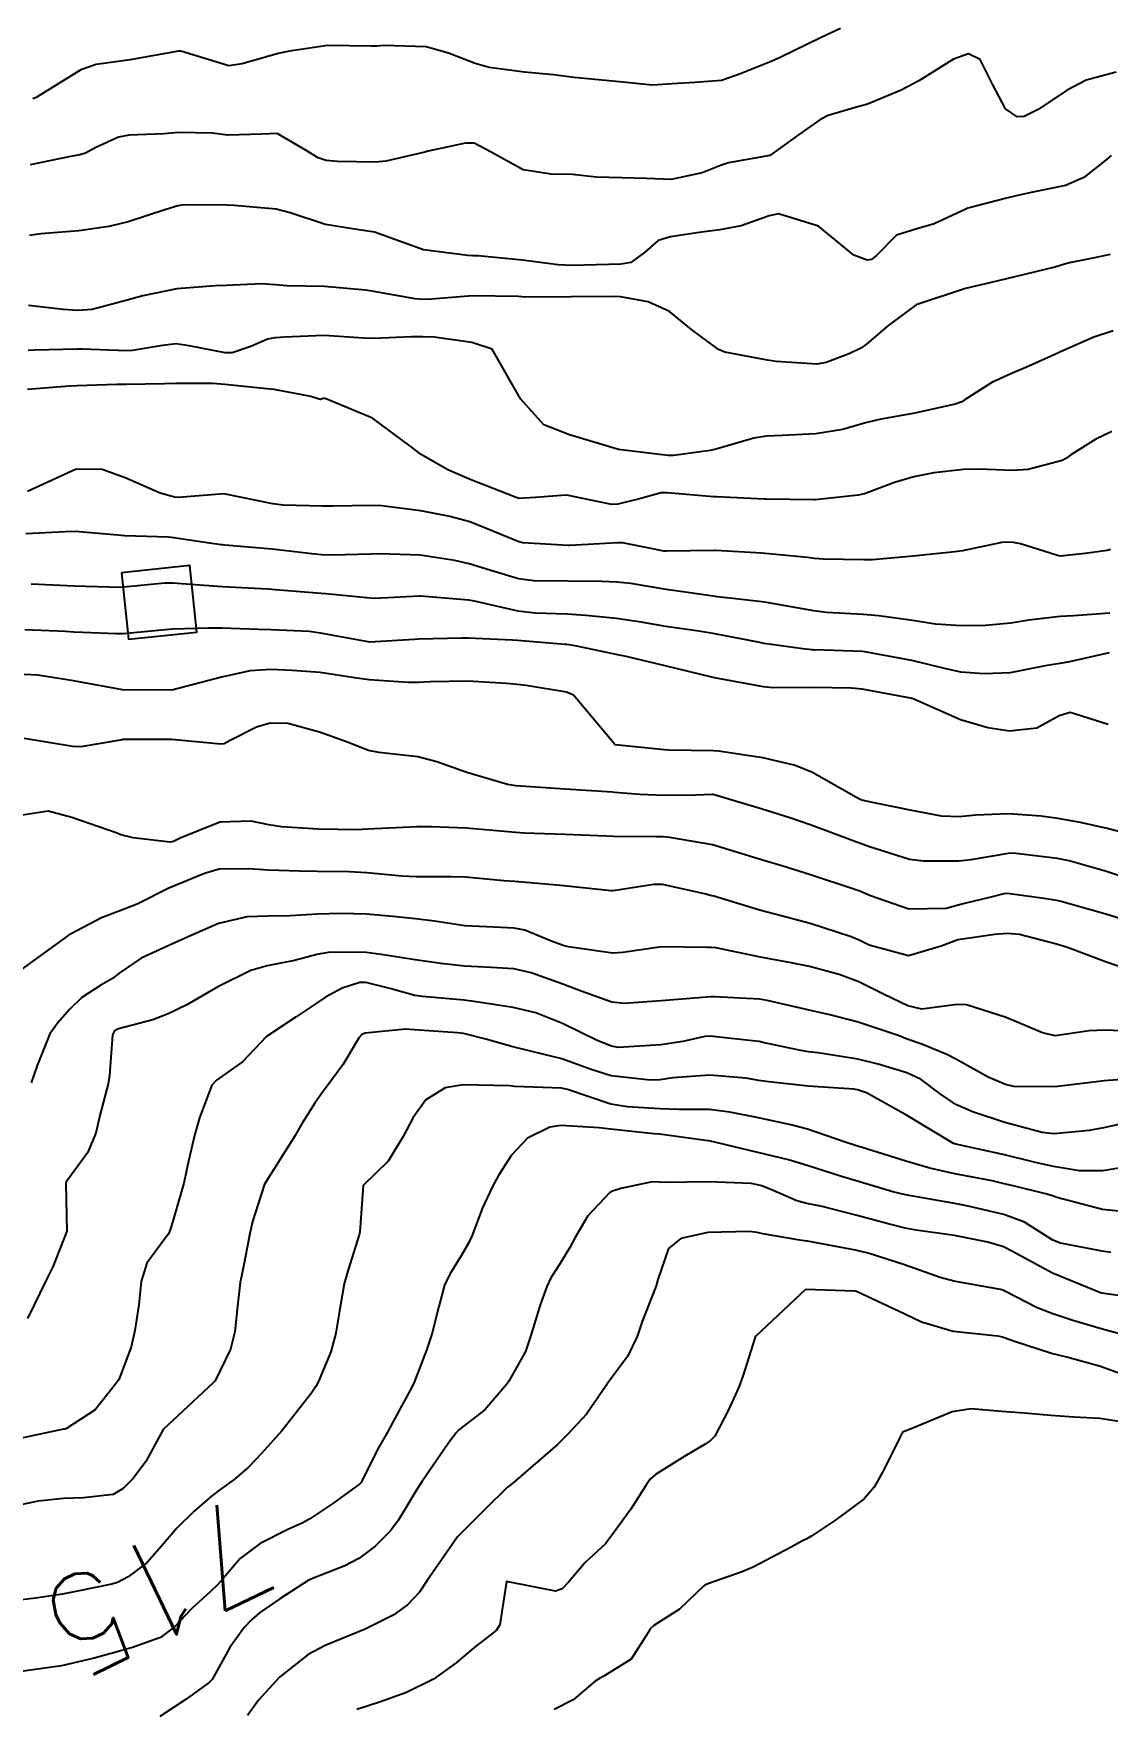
# Model space of a CAD drawing. Header units: metres. Extents: x 298520 to 308411, y 7433745 to 7450750.
# Drawn here: x 305513.5 to 305557.1, y 7436025.2 to 7436093.1 of the extents above; entities that cross this region are included whole.
import ezdxf
from ezdxf.enums import TextEntityAlignment as Align

# ---------------------------------------------------------------- set-up
doc = ezdxf.new("R2010")
doc.units = ezdxf.units.M
doc.header["$LTSCALE"] = 10
for name, color, linetype in [('Area Verde e Lazer', 94, 'Continuous'), ('Cotas', 45, 'Continuous'), ('Curvas de Nivel 1m', 11, 'Continuous'), ('Curvas de Nivel 5m', 15, 'Continuous'), ('Edificações', 30, 'Continuous')]:
    doc.layers.add(name, color=color, linetype=linetype)
doc.styles.add('Style-STANDARD', font='STANDARD.shx')

msp = doc.modelspace()

# ---------------------------------------------------------------- linework, layer by layer
at = {"layer": 'Area Verde e Lazer', "elevation": 702.911}
msp.add_lwpolyline([(305681.312, 7436021.574), (305646.354, 7436069.707), (305638.734, 7436079.916), (305629.627, 7436098.108), (305626.73, 7436106.667), (305623.857, 7436116.23), (305602.206, 7436150.709), (305597.029, 7436153.887, -0.108806), (305579.087, 7436171.197, 0.012766), (305553.578, 7436207.531, -0.058601), (305533.573, 7436242.423, 0.048209), (305525.009, 7436258.103, 0.285836), (305510.329, 7436264.62, 0.182715), (305493.202, 7436255.252, 0.370056), (305493.202, 7436248.329, -0.051189), (305508.905, 7436225.696, 0.044989), (305545.819, 7436171.063, -0.231553), (305551.364, 7436147.273, -0.105431), (305542.516, 7436128.289, -0.119716), (305498.915, 7436092.575, 0.030126), (305447.791, 7436064.099, 0.058782), (305430.122, 7436049.638), (305432.69, 7436045.741), (305454.562, 7436013.793)], format="xyb", dxfattribs=at)
at = {"layer": 'Curvas de Nivel 1m', "flags": 128}
for points, elevation in [([(305546.259, 7436093.348), (305545.451, 7436092.968), (305543.842, 7436092.184), (305543.441, 7436092.005), (305542.156, 7436091.483), (305541.433, 7436091.227), (305540.35, 7436091.144), (305539.432, 7436091.101), (305538.633, 7436091.046), (305537.432, 7436091.158), (305536.439, 7436091.264), (305535.434, 7436091.352), (305534.609, 7436091.467), (305533.436, 7436091.576), (305532.003, 7436091.758), (305531.439, 7436091.922), (305530.347, 7436092.341), (305529.445, 7436092.601), (305527.723, 7436092.653), (305527.445, 7436092.631), (305527.2, 7436092.627), (305525.445, 7436092.646), (305523.897, 7436092.423), (305523.442, 7436092.322), (305521.979, 7436091.903), (305521.437, 7436091.833), (305519.496, 7436092.416), (305519.442, 7436092.426), (305519.396, 7436092.424), (305517.439, 7436092.075), (305516.064, 7436091.886), (305515.434, 7436091.666), (305513.631, 7436090.547), (305513.484, 7436090.487)], 734), ([(305557.438, 7436091.564), (305556.217, 7436091.251), (305555.431, 7436090.82), (305554.282, 7436090.057), (305553.713, 7436089.771), (305553.418, 7436089.754), (305552.954, 7436090.075), (305552.425, 7436091.088), (305551.925, 7436092.085), (305551.445, 7436092.313), (305550.838, 7436092.099), (305549.434, 7436091.212), (305548.722, 7436090.835), (305547.425, 7436090.298), (305547.306, 7436090.26), (305546.904, 7436090.145), (305545.762, 7436089.812), (305545.415, 7436089.64), (305544.553, 7436089.026), (305543.393, 7436088.19), (305541.707, 7436087.89), (305541.389, 7436087.787), (305540.642, 7436087.478), (305539.383, 7436087.218), (305538.383, 7436087.25), (305537.383, 7436087.279), (305536.34, 7436087.314), (305535.384, 7436087.417), (305534.52, 7436087.429), (305533.386, 7436087.599), (305532.089, 7436088.323), (305531.398, 7436088.683), (305531.039, 7436088.693), (305529.531, 7436088.358), (305529.393, 7436088.328), (305527.807, 7436087.958), (305527.388, 7436087.918), (305525.845, 7436087.938), (305525.389, 7436087.983), (305525.072, 7436088.087), (305524.54, 7436088.413), (305523.403, 7436089.079), (305522.785, 7436089.053), (305521.401, 7436089.017), (305520.761, 7436089.098), (305519.403, 7436089.116), (305518.809, 7436089.072), (305517.401, 7436089.013), (305516.969, 7436088.935), (305516.042, 7436088.514), (305515.621, 7436088.287), (305515.39, 7436088.216), (305515.013, 7436088.15), (305513.385, 7436087.804)], 733), ([(305557.232, 7436088.185), (305557.043, 7436088.024), (305556.125, 7436087.293), (305555.382, 7436086.973), (305553.998, 7436086.679), (305553.378, 7436086.55), (305552.991, 7436086.46), (305551.582, 7436086.088), (305551.419, 7436086.043), (305551.372, 7436086.024), (305550.052, 7436085.42), (305549.359, 7436085.207), (305548.533, 7436084.95), (305547.728, 7436084.136), (305547.514, 7436083.965), (305547.341, 7436083.942), (305546.796, 7436084.145), (305545.36, 7436085.313), (305543.739, 7436085.813), (305543.366, 7436085.736), (305542.222, 7436085.339), (305541.357, 7436085.176), (305540.517, 7436085.061), (305539.353, 7436084.881), (305538.863, 7436084.733), (305538.302, 7436084.25), (305537.749, 7436083.845), (305537.338, 7436083.776), (305535.877, 7436083.736), (305535.337, 7436083.717), (305534.8, 7436083.75), (305533.339, 7436083.937), (305531.554, 7436084.115), (305531.341, 7436084.116), (305531.132, 7436084.124), (305529.343, 7436084.36), (305527.353, 7436085.07), (305526.543, 7436085.2), (305525.358, 7436085.385), (305523.931, 7436085.855), (305523.367, 7436086.008), (305521.656, 7436086.16), (305521.369, 7436086.174), (305519.651, 7436086.185), (305519.368, 7436086.149), (305518.891, 7436086), (305517.363, 7436085.491), (305516.57, 7436085.299), (305515.359, 7436085.131), (305513.818, 7436085.003), (305513.357, 7436084.946)], 732), ([(305557.2, 7436084.167), (305556.564, 7436084.028), (305555.547, 7436083.832), (305555.34, 7436083.775), (305554.948, 7436083.655), (305553.335, 7436083.261), (305552.375, 7436083.037), (305551.33, 7436082.783), (305549.323, 7436082.12), (305548.172, 7436081.273), (305547.307, 7436080.533), (305547.083, 7436080.365), (305546.635, 7436080.147), (305545.67, 7436079.784), (305545.296, 7436079.723), (305543.653, 7436079.83), (305543.298, 7436079.875), (305541.569, 7436080.207), (305541.304, 7436080.312), (305540.214, 7436081.129), (305539.319, 7436081.862), (305538.453, 7436082.249), (305537.325, 7436082.454), (305537.122, 7436082.465), (305535.325, 7436082.445), (305533.454, 7436082.438), (305533.324, 7436082.446), (305533.177, 7436082.458), (305531.324, 7436082.486), (305529.668, 7436082.355), (305529.323, 7436082.337), (305528.997, 7436082.363), (305527.326, 7436082.669), (305526.987, 7436082.723), (305525.328, 7436082.865), (305523.799, 7436082.894), (305523.328, 7436082.933), (305522.783, 7436082.981), (305521.328, 7436082.912), (305520.888, 7436082.893), (305519.326, 7436082.776), (305517.949, 7436082.491), (305517.321, 7436082.311), (305515.891, 7436081.94), (305515.317, 7436081.89), (305514.724, 7436081.936), (305513.318, 7436082.099)], 731), ([(305557.263, 7436076.986), (305556.611, 7436076.675), (305555.603, 7436076.037), (305555.398, 7436075.891), (305555.249, 7436075.81), (305553.864, 7436075.44), (305553.243, 7436075.406), (305551.869, 7436075.458), (305551.243, 7436075.447), (305550.039, 7436075.31), (305549.238, 7436075.148), (305548.451, 7436074.912), (305547.228, 7436074.46), (305546.971, 7436074.398), (305545.224, 7436074.215), (305545.172, 7436074.212), (305543.224, 7436074.236), (305543.178, 7436074.236), (305541.225, 7436074.334), (305541.098, 7436074.339), (305539.227, 7436074.5), (305538.977, 7436074.492), (305538.106, 7436074.251), (305537.221, 7436074.032), (305536.98, 7436074.022), (305535.732, 7436074.275), (305535.225, 7436074.387), (305535.112, 7436074.395), (305533.879, 7436074.3), (305533.222, 7436074.264), (305533.186, 7436074.274), (305533.093, 7436074.311), (305531.234, 7436075.043), (305530.322, 7436075.422), (305529.25, 7436076.047), (305528.832, 7436076.364), (305527.264, 7436077.527), (305525.347, 7436078.324), (305525.272, 7436078.32), (305525.152, 7436078.282), (305524.771, 7436078.408), (305523.277, 7436078.694), (305522.988, 7436078.722), (305521.279, 7436078.888), (305520.797, 7436078.938), (305519.28, 7436078.937), (305518.836, 7436078.92), (305517.279, 7436078.891), (305516.897, 7436078.886), (305515.278, 7436078.837), (305514.983, 7436078.818), (305513.275, 7436078.696)], 729), ([(305557.205, 7436072.198), (305557.069, 7436072.157), (305556.181, 7436072.03), (305555.306, 7436071.935), (305555.202, 7436071.929), (305555.102, 7436071.941), (305554.76, 7436072.047), (305553.562, 7436072.42), (305553.207, 7436072.486), (305552.796, 7436072.485), (305551.203, 7436072.146), (305550.893, 7436072.095), (305549.201, 7436071.919), (305547.553, 7436071.782), (305547.199, 7436071.775), (305545.554, 7436071.801), (305545.2, 7436071.836), (305544.912, 7436071.876), (305543.201, 7436072.034), (305543.054, 7436072.044), (305541.202, 7436072.156), (305541.147, 7436072.155), (305539.202, 7436072.123), (305539.093, 7436072.132), (305538.499, 7436072.247), (305537.413, 7436072.466), (305537.205, 7436072.469), (305535.279, 7436072.355), (305535.204, 7436072.358), (305533.368, 7436072.471), (305533.205, 7436072.508), (305531.923, 7436073.036), (305531.213, 7436073.315), (305530.411, 7436073.538), (305529.224, 7436073.761), (305527.639, 7436073.964), (305527.227, 7436073.98), (305525.667, 7436073.954), (305525.226, 7436073.951), (305523.652, 7436073.998), (305523.227, 7436074.055), (305521.233, 7436074.45), (305519.403, 7436074.305), (305519.231, 7436074.322), (305518.656, 7436074.486), (305517.239, 7436075.106), (305516.307, 7436075.445), (305515.242, 7436075.453), (305513.28, 7436074.549)], 728), ([(305557.177, 7436069.613), (305555.706, 7436069.504), (305555.174, 7436069.473), (305553.898, 7436069.333), (305553.17, 7436069.202), (305552.141, 7436069.107), (305551.168, 7436069.095), (305550.117, 7436069.158), (305549.171, 7436069.309), (305547.811, 7436069.496), (305547.174, 7436069.55), (305545.686, 7436069.644), (305545.176, 7436069.699), (305543.336, 7436070.032), (305543.181, 7436070.057), (305541.891, 7436070.203), (305541.251, 7436070.277), (305541.184, 7436070.288), (305539.476, 7436070.526), (305539.186, 7436070.568), (305537.745, 7436070.811), (305537.189, 7436070.873), (305536.56, 7436070.896), (305535.189, 7436070.909), (305533.812, 7436070.923), (305533.19, 7436071.002), (305532.21, 7436071.302), (305531.196, 7436071.617), (305530.612, 7436071.754), (305529.199, 7436071.967), (305527.558, 7436072.017), (305527.199, 7436072.002), (305525.635, 7436071.959), (305525.199, 7436071.976), (305524.812, 7436072.018), (305523.201, 7436072.205), (305521.275, 7436072.376), (305521.202, 7436072.383), (305521.139, 7436072.388), (305520.657, 7436072.458), (305519.206, 7436072.669), (305518.999, 7436072.689), (305517.207, 7436072.754), (305516.932, 7436072.778), (305515.209, 7436072.931), (305514.82, 7436072.915), (305513.207, 7436072.829)], 727), ([(305557.153, 7436067.997), (305555.552, 7436067.633), (305555.148, 7436067.573), (305554.565, 7436067.467), (305553.144, 7436067.193), (305552.08, 7436067.144), (305551.144, 7436067.22), (305550.419, 7436067.374), (305549.149, 7436067.696), (305547.245, 7436068.046), (305547.152, 7436068.059), (305545.196, 7436068.116), (305545.152, 7436068.113), (305545.111, 7436068.119), (305544.731, 7436068.166), (305543.156, 7436068.385), (305542.922, 7436068.427), (305541.161, 7436068.767), (305540.508, 7436068.874), (305539.165, 7436069.068), (305538.174, 7436069.244), (305537.17, 7436069.401), (305535.924, 7436069.52), (305535.172, 7436069.567), (305533.865, 7436069.607), (305533.174, 7436069.69), (305531.411, 7436070.096), (305531.18, 7436070.134), (305529.234, 7436070.307), (305529.182, 7436070.307), (305527.348, 7436070.211), (305527.18, 7436070.214), (305525.374, 7436070.398), (305525.183, 7436070.415), (305523.321, 7436070.564), (305523.184, 7436070.576), (305523.028, 7436070.589), (305521.185, 7436070.678), (305519.519, 7436070.807), (305519.186, 7436070.835), (305518.839, 7436070.831), (305517.185, 7436070.661), (305517.033, 7436070.652), (305515.185, 7436070.713), (305513.421, 7436070.782)], 726), ([(305558.596, 7436060.476), (305557.071, 7436060.87), (305555.992, 7436061.113), (305555.075, 7436061.278), (305554.399, 7436061.373), (305553.077, 7436061.464), (305551.753, 7436061.407), (305551.075, 7436061.347), (305550.352, 7436061.377), (305549.078, 7436061.609), (305547.228, 7436061.992), (305547.082, 7436062.038), (305546.874, 7436062.142), (305545.093, 7436063.151), (305544.372, 7436063.447), (305543.106, 7436063.734), (305541.308, 7436064.01), (305541.11, 7436064.023), (305539.293, 7436064.054), (305539.11, 7436064.064), (305537.113, 7436064.26), (305535.428, 7436066.277), (305535.134, 7436066.4), (305533.507, 7436066.674), (305533.137, 7436066.713), (305532.7, 7436066.752), (305531.138, 7436066.855), (305529.61, 7436066.825), (305529.137, 7436066.796), (305528.706, 7436066.796), (305527.138, 7436066.906), (305526.533, 7436066.992), (305525.141, 7436067.201), (305524.013, 7436067.288), (305523.142, 7436067.32), (305522.308, 7436067.271), (305521.139, 7436067.011), (305519.133, 7436066.48), (305517.133, 7436066.5), (305515.136, 7436066.863), (305513.688, 7436067.091), (305513.139, 7436067.125)], 724), ([(305558.354, 7436058.696), (305557.05, 7436059.131), (305555.539, 7436059.552), (305555.057, 7436059.647), (305553.262, 7436059.864), (305553.06, 7436059.861), (305551.541, 7436059.6), (305551.055, 7436059.545), (305549.627, 7436059.539), (305549.055, 7436059.613), (305547.388, 7436060.137), (305547.064, 7436060.256), (305546.877, 7436060.33), (305545.071, 7436061.009), (305544.207, 7436061.306), (305543.078, 7436061.661), (305541.228, 7436062.209), (305541.083, 7436062.244), (305541.047, 7436062.247), (305540.377, 7436062.221), (305539.083, 7436062.206), (305538.116, 7436062.25), (305537.084, 7436062.335), (305537.002, 7436062.343), (305535.086, 7436062.473), (305534.885, 7436062.484), (305533.087, 7436062.605), (305532.74, 7436062.662), (305531.095, 7436063.145), (305529.874, 7436063.576), (305529.104, 7436063.776), (305527.528, 7436063.954), (305527.108, 7436064.033), (305526.21, 7436064.389), (305525.117, 7436064.786), (305523.829, 7436065.129), (305523.12, 7436065.147), (305522.565, 7436064.989), (305521.49, 7436064.446), (305521.257, 7436064.303), (305521.111, 7436064.297), (305519.113, 7436064.48), (305517.135, 7436064.477), (305517.112, 7436064.471), (305515.437, 7436064.188), (305515.108, 7436064.195), (305513.135, 7436064.527)], 723), ([(305557.928, 7436057.107), (305557.027, 7436057.389), (305555.152, 7436057.919), (305555.032, 7436057.952), (305554.958, 7436057.967), (305554.412, 7436058.049), (305553.035, 7436058.227), (305552.888, 7436058.219), (305552.349, 7436058.077), (305551.291, 7436057.827), (305551.03, 7436057.757), (305550.549, 7436057.618), (305549.028, 7436057.597), (305547.467, 7436058.136), (305547.036, 7436058.325), (305546.753, 7436058.427), (305545.045, 7436058.985), (305543.875, 7436059.353), (305543.054, 7436059.605), (305541.063, 7436060.21), (305539.336, 7436060.506), (305539.066, 7436060.528), (305538.775, 7436060.534), (305537.066, 7436060.551), (305536.766, 7436060.563), (305535.066, 7436060.631), (305533.442, 7436060.68), (305533.067, 7436060.706), (305532.629, 7436060.752), (305531.068, 7436060.88), (305529.658, 7436060.94), (305529.069, 7436060.942), (305528.519, 7436060.915), (305527.067, 7436060.837), (305526.631, 7436060.82), (305525.067, 7436060.844), (305523.583, 7436060.937), (305523.069, 7436061.014), (305522.345, 7436061.163), (305521.07, 7436061.126), (305519.462, 7436060.474), (305519.2, 7436060.339), (305519.06, 7436060.316), (305517.558, 7436060.495), (305517.064, 7436060.617), (305516.867, 7436060.7), (305515.071, 7436061.314), (305514.111, 7436061.572), (305513.071, 7436061.408)], 722), ([(305557.833, 7436055.179), (305557.007, 7436055.453), (305555.467, 7436056.035), (305555.014, 7436056.18), (305553.52, 7436056.564), (305553.018, 7436056.608), (305552.521, 7436056.572), (305551.016, 7436056.348), (305550.334, 7436056.1), (305549.009, 7436055.706), (305547.418, 7436056.136), (305547.015, 7436056.336), (305546.685, 7436056.474), (305545.022, 7436057.02), (305544.11, 7436057.26), (305543.026, 7436057.545), (305541.119, 7436058.122), (305541.032, 7436058.142), (305540.979, 7436058.157), (305540.742, 7436058.214), (305539.038, 7436058.591), (305538.678, 7436058.604), (305537.034, 7436058.336), (305536.959, 7436058.336), (305535.037, 7436058.549), (305534.747, 7436058.574), (305533.039, 7436058.714), (305532.603, 7436058.751), (305531.041, 7436058.889), (305530.465, 7436058.915), (305529.041, 7436058.907), (305528.475, 7436058.932), (305527.043, 7436059.07), (305526.324, 7436059.107), (305525.044, 7436059.127), (305524.312, 7436059.143), (305523.044, 7436059.177), (305522.254, 7436059.229), (305521.044, 7436059.214), (305520.452, 7436059.049), (305519.078, 7436058.479), (305519.033, 7436058.457), (305517.726, 7436057.793), (305517.023, 7436057.531), (305516.281, 7436057.247), (305515.014, 7436056.579), (305514.923, 7436056.521), (305512.999, 7436055.13)], 721), ([(305558.23, 7436050.727), (305556.949, 7436050.63), (305556.418, 7436050.555), (305554.946, 7436050.385), (305553.287, 7436050.405), (305552.947, 7436050.482), (305552.245, 7436050.782), (305550.957, 7436051.491), (305550.565, 7436051.702), (305549.561, 7436052.111), (305548.966, 7436052.325), (305548.642, 7436052.449), (305546.976, 7436053.014), (305545.82, 7436053.312), (305544.983, 7436053.491), (305543.284, 7436053.89), (305542.989, 7436053.937), (305541.162, 7436054.036), (305540.99, 7436054.036), (305539.32, 7436053.903), (305538.987, 7436053.873), (305537.479, 7436053.762), (305536.986, 7436053.822), (305535.732, 7436054.273), (305534.996, 7436054.558), (305533.711, 7436055.011), (305533.001, 7436055.168), (305532.089, 7436055.232), (305531.002, 7436055.281), (305530.044, 7436055.385), (305529.005, 7436055.545), (305527.619, 7436055.761), (305527.007, 7436055.834), (305525.548, 7436055.854), (305525.006, 7436055.756), (305524.101, 7436055.51), (305523.002, 7436055.294), (305522.332, 7436055.104), (305520.993, 7436054.45), (305519.742, 7436053.708), (305518.976, 7436053.347), (305518.352, 7436053.107), (305516.967, 7436052.741), (305516.803, 7436052.664), (305516.72, 7436052.502), (305516.603, 7436050.847), (305516.541, 7436050.504), (305516.209, 7436049.222), (305516.048, 7436048.509), (305515.706, 7436047.711), (305514.894, 7436046.602), (305514.846, 7436046.521), (305514.835, 7436046.464), (305514.873, 7436044.52), (305514.3, 7436043.079), (305514.034, 7436042.532), (305513.267, 7436040.983)], 719), ([(305557.985, 7436048.951), (305556.923, 7436048.716), (305556.341, 7436048.607), (305554.92, 7436048.48), (305554.441, 7436048.526), (305552.926, 7436048.943), (305551.653, 7436049.362), (305550.937, 7436049.666), (305550.294, 7436050.1), (305549.523, 7436050.685), (305548.951, 7436050.949), (305547.784, 7436051.302), (305546.957, 7436051.511), (305545.345, 7436051.77), (305544.959, 7436051.81), (305544.648, 7436051.853), (305543.108, 7436052.188), (305542.963, 7436052.223), (305542.929, 7436052.225), (305540.966, 7436052.445), (305540.748, 7436052.431), (305539.863, 7436052.226), (305538.961, 7436052.086), (305537.23, 7436051.987), (305536.961, 7436052.032), (305536.385, 7436052.266), (305534.973, 7436052.953), (305533.894, 7436053.382), (305532.982, 7436053.611), (305531.477, 7436053.834), (305530.986, 7436053.896), (305529.298, 7436054.045), (305528.989, 7436054.095), (305527.978, 7436054.37), (305526.995, 7436054.626), (305526.751, 7436054.626), (305526.042, 7436054.39), (305525.361, 7436054.022), (305524.983, 7436053.763), (305524.167, 7436053.22), (305522.963, 7436052.43), (305521.996, 7436051.396), (305520.945, 7436050.651), (305520.758, 7436050.453), (305520.258, 7436049.125), (305520.057, 7436048.463), (305519.807, 7436047.371), (305519.614, 7436046.469), (305519.105, 7436044.706), (305519.027, 7436044.478), (305518.971, 7436044.379), (305518.87, 7436044.259), (305518.116, 7436043.226), (305517.89, 7436042.49), (305517.788, 7436041.535), (305517.622, 7436040.492), (305517.473, 7436039.833), (305516.974, 7436038.498), (305516.895, 7436038.396), (305516.79, 7436038.247), (305516.019, 7436037.27), (305514.858, 7436036.519), (305514.797, 7436036.496), (305514.773, 7436036.491), (305514.738, 7436036.486), (305512.768, 7436036.07)], 718), ([(305557.79, 7436047.125), (305556.903, 7436046.981), (305555.958, 7436046.974), (305554.904, 7436047.147), (305554.173, 7436047.319), (305552.908, 7436047.618), (305550.94, 7436048.062), (305550.913, 7436048.066), (305550.894, 7436048.072), (305550.846, 7436048.091), (305548.93, 7436049.235), (305547.305, 7436050.136), (305546.944, 7436050.269), (305546.791, 7436050.295), (305544.945, 7436050.409), (305543.348, 7436050.585), (305542.947, 7436050.646), (305542.411, 7436050.733), (305540.949, 7436050.857), (305539.46, 7436050.744), (305538.947, 7436050.673), (305538.538, 7436050.653), (305536.949, 7436050.826), (305536.137, 7436051.082), (305534.955, 7436051.524), (305534.344, 7436051.676), (305532.96, 7436052.008), (305531.869, 7436052.321), (305530.966, 7436052.545), (305530.724, 7436052.576), (305528.968, 7436052.702), (305528.613, 7436052.719), (305526.966, 7436052.565), (305526.838, 7436052.508), (305526.724, 7436052.382), (305526.066, 7436051.275), (305525.412, 7436050.395), (305525.21, 7436050.126), (305524.933, 7436049.724), (305524.417, 7436048.911), (305524.13, 7436048.412), (305522.893, 7436046.43), (305522.397, 7436044.916), (305522.291, 7436044.436), (305522.059, 7436043.234), (305521.897, 7436042.439), (305521.787, 7436041.487), (305521.689, 7436040.441), (305521.514, 7436039.742), (305520.882, 7436038.449), (305520.839, 7436038.403), (305520.792, 7436038.356), (305518.773, 7436036.48), (305518.069, 7436035.178), (305517.566, 7436034.492), (305517.161, 7436034.082), (305516.743, 7436033.841), (305515.547, 7436033.705), (305514.74, 7436033.674), (305513.711, 7436033.563), (305512.735, 7436033.369)], 717), ([(305557.563, 7436045.336), (305556.887, 7436045.402), (305555.036, 7436045.894), (305554.892, 7436045.943), (305554.821, 7436045.97), (305554.578, 7436046.045), (305553.211, 7436046.38), (305552.897, 7436046.454), (305552.41, 7436046.563), (305550.901, 7436046.859), (305549.886, 7436047.088), (305548.905, 7436047.371), (305547.131, 7436047.918), (305546.911, 7436047.986), (305546.45, 7436048.145), (305544.921, 7436048.673), (305544.244, 7436048.849), (305542.927, 7436049.12), (305541.769, 7436049.363), (305540.932, 7436049.461), (305539.697, 7436049.463), (305538.932, 7436049.487), (305537.615, 7436049.571), (305536.934, 7436049.687), (305535.187, 7436050.278), (305534.943, 7436050.335), (305533.032, 7436050.396), (305532.944, 7436050.406), (305532.823, 7436050.432), (305530.944, 7436050.47), (305530.219, 7436050.341), (305529.433, 7436049.854), (305528.925, 7436049.141), (305528.648, 7436048.631), (305528.514, 7436048.364), (305527.911, 7436047.361), (305526.893, 7436046.38), (305526.759, 7436044.497), (305526.735, 7436044.381), (305526.276, 7436042.962), (305526.126, 7436042.387), (305525.93, 7436041.291), (305525.781, 7436040.39), (305525.577, 7436039.626), (305525.064, 7436038.397), (305524.972, 7436038.217), (305524.788, 7436037.931), (305523.598, 7436036.418), (305522.764, 7436035.501), (305522.243, 7436034.95), (305521.657, 7436034.441), (305521.127, 7436034.066), (305520.743, 7436033.774), (305520.037, 7436033.157), (305519.328, 7436032.471), (305518.715, 7436031.734), (305518.123, 7436031.071), (305517.355, 7436030.493), (305516.93, 7436030.267), (305516.698, 7436030.198), (305515.297, 7436029.91), (305514.692, 7436029.795), (305513.596, 7436029.63), (305512.688, 7436029.525)], 716), ([(305558.84, 7436041.726), (305556.858, 7436042.004), (305556.843, 7436042.006), (305556.801, 7436042.02), (305554.855, 7436042.815), (305553.23, 7436043.702), (305552.87, 7436043.888), (305552.236, 7436044.076), (305550.875, 7436044.347), (305549.328, 7436044.564), (305548.878, 7436044.647), (305548.184, 7436044.823), (305546.883, 7436045.176), (305545.512, 7436045.529), (305544.888, 7436045.652), (305544.484, 7436045.761), (305543.525, 7436046.181), (305543.07, 7436046.363), (305542.895, 7436046.412), (305542.633, 7436046.456), (305540.896, 7436046.526), (305539.161, 7436046.501), (305538.896, 7436046.515), (305538.609, 7436046.53), (305537.339, 7436046.256), (305537.004, 7436046.147), (305536.891, 7436046.081), (305536.002, 7436045.149), (305535.489, 7436044.274), (305535.278, 7436043.864), (305534.856, 7436043.167), (305534.508, 7436042.626), (305534.343, 7436042.287), (305534.077, 7436041.533), (305533.691, 7436040.297), (305533.473, 7436039.641), (305532.795, 7436038.444), (305532.743, 7436038.362), (305532.715, 7436038.311), (305531.826, 7436037.276), (305530.774, 7436036.457), (305530.646, 7436036.332), (305530.346, 7436035.914), (305529.273, 7436034.352), (305529.062, 7436034.041), (305528.74, 7436033.497), (305528.313, 7436032.78), (305527.998, 7436032.367), (305527.362, 7436031.728), (305526.711, 7436031.234), (305526.152, 7436030.942), (305524.772, 7436030.399), (305524.723, 7436030.38), (305524.702, 7436030.369), (305523.511, 7436029.597), (305522.682, 7436029.028), (305522.356, 7436028.754), (305522.06, 7436028.436), (305521.479, 7436027.628), (305520.835, 7436026.448), (305520.767, 7436026.334), (305520.65, 7436026.203), (305519.706, 7436025.527), (305518.636, 7436024.829)], 714), ([(305558.784, 7436040.04), (305556.828, 7436040.557), (305555.688, 7436040.894), (305554.834, 7436041.18), (305554.214, 7436041.426), (305552.976, 7436042.068), (305552.844, 7436042.134), (305552.753, 7436042.162), (305550.849, 7436042.503), (305550.3, 7436042.649), (305548.858, 7436043.154), (305547.372, 7436043.628), (305546.867, 7436043.753), (305544.916, 7436044.116), (305544.872, 7436044.123), (305544.607, 7436044.164), (305543.108, 7436044.419), (305542.876, 7436044.468), (305542.553, 7436044.517), (305540.876, 7436044.474), (305539.78, 7436044.226), (305539.281, 7436043.819), (305538.848, 7436042.567), (305538.772, 7436042.313), (305538.746, 7436042.241), (305538.213, 7436040.863), (305538.007, 7436040.248), (305537.621, 7436039.441), (305536.794, 7436038.329), (305536.766, 7436038.288), (305536.753, 7436038.26), (305535.955, 7436037.094), (305535.184, 7436036.276), (305534.977, 7436036.071), (305534.769, 7436035.861), (305532.972, 7436034.307), (305532.849, 7436034.211), (305532.75, 7436034.132), (305531.829, 7436033.226), (305530.92, 7436032.328), (305530.82, 7436032.231), (305530.721, 7436032.12), (305529.492, 7436030.348), (305529.171, 7436029.878), (305528.688, 7436029.353), (305528.103, 7436028.945), (305526.97, 7436028.377), (305526.765, 7436028.286), (305526.672, 7436028.244), (305525.345, 7436027.714), (305524.662, 7436027.349), (305523.493, 7436026.417), (305522.643, 7436025.486), (305522.204, 7436024.867)], 713), ([(305558.32, 7436038.485), (305556.808, 7436039.031), (305555.441, 7436039.413), (305554.816, 7436039.56), (305553.281, 7436040.065), (305552.943, 7436040.187), (305552.824, 7436040.226), (305552.634, 7436040.263), (305550.827, 7436040.457), (305549.548, 7436040.827), (305548.833, 7436041.168), (305546.902, 7436042.08), (305546.842, 7436042.097), (305544.843, 7436042.16), (305542.824, 7436040.259), (305542.791, 7436040.223), (305542.777, 7436040.19), (305542.309, 7436038.686), (305542.127, 7436038.197), (305541.712, 7436037.272), (305541.154, 7436036.206), (305540.969, 7436036.01), (305540.77, 7436035.886), (305539.941, 7436035.399), (305538.757, 7436034.653), (305538.541, 7436034.456), (305538.39, 7436034.244), (305537.744, 7436033.244), (305537.029, 7436032.257), (305536.905, 7436032.074), (305536.719, 7436031.835), (305535.901, 7436031.078), (305535.22, 7436030.275), (305534.963, 7436030.013), (305534.697, 7436029.917), (305532.703, 7436030.31), (305532.439, 7436028.55), (305532.287, 7436028.314), (305531.379, 7436027.609), (305530.66, 7436027.011), (305529.739, 7436026.344), (305528.647, 7436025.802), (305527.588, 7436025.426), (305526.64, 7436025.116)], 712), ([(305558.072, 7436036.715), (305556.782, 7436036.927), (305555.725, 7436036.978), (305554.783, 7436037.042), (305553.708, 7436037.136), (305552.784, 7436037.21), (305551.554, 7436037.313), (305550.784, 7436037.195), (305549.192, 7436036.529), (305548.775, 7436036.373), (305548.687, 7436036.207), (305548.655, 7436036.121), (305548.027, 7436034.86), (305547.628, 7436034.131), (305547.221, 7436033.66), (305546.74, 7436033.309), (305546.07, 7436032.81), (305545.098, 7436032.156), (305544.86, 7436032.02), (305544.721, 7436031.952), (305544.252, 7436031.701), (305542.71, 7436030.884), (305542.224, 7436030.679), (305540.876, 7436030.208), (305540.754, 7436030.158), (305540.702, 7436030.12), (305539.729, 7436029.182), (305538.677, 7436028.515), (305538.531, 7436028.386), (305538.452, 7436028.242), (305537.762, 7436027.148), (305536.655, 7436026.458), (305536.516, 7436026.4), (305536.297, 7436026.264), (305535.408, 7436025.51), (305534.641, 7436025.108)], 711)]:
    msp.add_lwpolyline(points, dxfattribs=dict(at, elevation=elevation))
at = {"layer": 'Curvas de Nivel 5m', "flags": 128}
for points, elevation in [([(305557.313, 7436081.071), (305556.531, 7436080.807), (305555.305, 7436080.279), (305554.797, 7436080.048), (305553.774, 7436079.585), (305553.293, 7436079.385), (305552.393, 7436078.973), (305551.275, 7436078.256), (305551.173, 7436078.193), (305550.903, 7436078.096), (305549.269, 7436077.734), (305547.912, 7436077.488), (305547.265, 7436077.33), (305546.345, 7436077.067), (305545.26, 7436076.894), (305543.904, 7436076.825), (305543.259, 7436076.795), (305542.742, 7436076.711), (305541.254, 7436076.276), (305540.963, 7436076.214), (305539.475, 7436076.012), (305539.25, 7436076.016), (305537.253, 7436076.26), (305535.259, 7436076.848), (305534.216, 7436077.249), (305533.273, 7436078.31), (305532.124, 7436080.322), (305531.306, 7436080.597), (305529.765, 7436080.811), (305529.308, 7436080.832), (305528.848, 7436080.824), (305527.307, 7436080.761), (305526.92, 7436080.77), (305525.308, 7436080.882), (305523.703, 7436080.82), (305523.307, 7436080.793), (305523.005, 7436080.733), (305522.33, 7436080.44), (305521.57, 7436080.176), (305521.299, 7436080.176), (305519.834, 7436080.465), (305519.304, 7436080.537), (305518.749, 7436080.478), (305517.528, 7436080.269), (305517.299, 7436080.256), (305515.49, 7436080.328), (305515.3, 7436080.326), (305513.562, 7436080.283), (305513.299, 7436080.273)], 730), ([(305557.119, 7436065.093), (305555.579, 7436065.582), (305555.124, 7436065.437), (305554.225, 7436064.944), (305553.114, 7436064.824), (305552.239, 7436064.956), (305551.121, 7436065.287), (305549.236, 7436066.118), (305549.158, 7436066.144), (305549.133, 7436066.149), (305549.096, 7436066.158), (305547.137, 7436066.529), (305546.708, 7436066.573), (305545.137, 7436066.597), (305543.531, 7436066.578), (305543.137, 7436066.615), (305542.622, 7436066.711), (305541.141, 7436066.989), (305540.141, 7436067.223), (305539.145, 7436067.467), (305537.558, 7436067.847), (305537.15, 7436067.937), (305535.553, 7436068.276), (305535.154, 7436068.338), (305535.091, 7436068.343), (305533.156, 7436068.505), (305532.95, 7436068.518), (305531.157, 7436068.601), (305530.89, 7436068.601), (305529.156, 7436068.55), (305528.976, 7436068.542), (305527.154, 7436068.438), (305527.094, 7436068.441), (305525.159, 7436068.804), (305524.707, 7436068.86), (305523.161, 7436068.937), (305522.643, 7436068.953), (305521.161, 7436068.997), (305520.616, 7436069.004), (305519.16, 7436068.958), (305518.721, 7436068.923), (305517.157, 7436068.777), (305516.89, 7436068.769), (305515.158, 7436068.846), (305514.821, 7436068.862), (305513.159, 7436068.928)], 725), ([(305558.353, 7436052.626), (305556.973, 7436052.687), (305556.346, 7436052.652), (305554.969, 7436052.461), (305554.446, 7436052.573), (305552.98, 7436053.205), (305551.364, 7436053.71), (305550.987, 7436053.721), (305549.552, 7436053.544), (305548.986, 7436053.672), (305548.024, 7436054.13), (305546.998, 7436054.649), (305546.198, 7436054.951), (305545.004, 7436055.27), (305544.258, 7436055.424), (305543.008, 7436055.649), (305541.197, 7436056.022), (305541.011, 7436056.041), (305540.845, 7436056.047), (305539.011, 7436056.073), (305537.428, 7436055.836), (305537.008, 7436055.812), (305535.228, 7436056.061), (305535.011, 7436056.124), (305534.892, 7436056.163), (305534.56, 7436056.287), (305533.453, 7436056.74), (305533.018, 7436056.83), (305532.482, 7436056.852), (305531.019, 7436056.921), (305529.78, 7436057.108), (305529.021, 7436057.202), (305528.1, 7436057.292), (305527.023, 7436057.388), (305525.996, 7436057.418), (305525.023, 7436057.399), (305523.934, 7436057.329), (305523.022, 7436057.307), (305522.179, 7436057.281), (305521.019, 7436057.012), (305519.795, 7436056.468), (305519.009, 7436056.122), (305517.887, 7436055.608), (305516.998, 7436055.003), (305516.718, 7436054.781), (305516.253, 7436054.507), (305515.484, 7436054.016), (305514.978, 7436053.517), (305514.509, 7436052.988), (305514.18, 7436052.532), (305513.667, 7436051.256), (305513.426, 7436050.543)], 720), ([(305557.221, 7436043.663), (305556.868, 7436043.719), (305555.178, 7436044.037), (305554.874, 7436044.167), (305553.715, 7436044.891), (305552.884, 7436045.209), (305551.431, 7436045.541), (305550.888, 7436045.645), (305550.504, 7436045.711), (305548.892, 7436046.006), (305548.382, 7436046.125), (305546.897, 7436046.566), (305546.301, 7436046.743), (305544.903, 7436047.191), (305544.15, 7436047.416), (305542.908, 7436047.725), (305540.934, 7436048.188), (305540.913, 7436048.192), (305540.896, 7436048.193), (305540.779, 7436048.212), (305538.916, 7436048.46), (305538.677, 7436048.482), (305536.919, 7436048.668), (305536.462, 7436048.723), (305534.921, 7436048.809), (305534.462, 7436048.744), (305533.557, 7436048.3), (305532.906, 7436047.611), (305532.401, 7436046.812), (305532.123, 7436046.318), (305531.735, 7436045.471), (305531.294, 7436044.326), (305531.158, 7436044.038), (305530.861, 7436043.529), (305530.402, 7436042.784), (305530.196, 7436042.34), (305529.967, 7436041.475), (305529.678, 7436040.347), (305529.465, 7436039.699), (305528.952, 7436038.358), (305528.79, 7436038.039), (305528.195, 7436036.95), (305527.875, 7436036.369), (305527.473, 7436035.666), (305526.842, 7436034.379), (305526.809, 7436034.322), (305526.751, 7436034.264), (305525.661, 7436033.469), (305524.73, 7436032.854), (305524.439, 7436032.693), (305523.829, 7436032.413), (305522.717, 7436031.853), (305521.906, 7436031.243), (305521.226, 7436030.445), (305520.979, 7436030.167), (305520.695, 7436029.907), (305519.934, 7436029.212), (305519.233, 7436028.472), (305518.669, 7436028.039), (305517.533, 7436027.623), (305516.662, 7436027.384), (305515.975, 7436027.192), (305514.657, 7436026.882), (305512.722, 7436026.617)], 715)]:
    msp.add_lwpolyline(points, dxfattribs=dict(at, elevation=elevation))
at = {"layer": 'Edificações'}
msp.add_lwpolyline([(305517.084, 7436071.252), (305517.37, 7436068.552), (305520.14, 7436068.845), (305519.854, 7436071.545)], close=True, dxfattribs=at)

# ---------------------------------------------------------------- texts
at = {"layer": 'Cotas', "style": 'Style-STANDARD'}
msp.add_text('715', height=4, rotation=205.77248, dxfattribs=at).set_placement((305518.594, 7436030.035, 715), align=Align.MIDDLE_CENTER)

doc.saveas('drawing.dxf')
